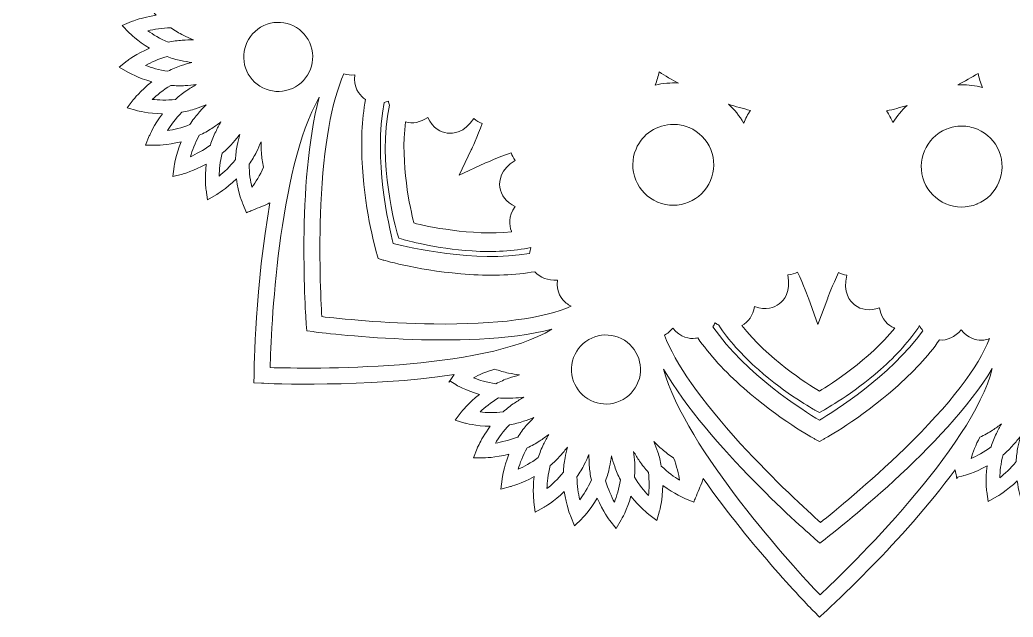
# Model space of a CAD drawing. Header units: millimetres. Extents: x 107 to 801, y -102 to 972.
# Drawn here: x 107.4 to 294.3, y 270.6 to 383 of the extents above; entities that cross this region are included whole.
import ezdxf

# ---------------------------------------------------------------- set-up
doc = ezdxf.new("R2010")
doc.units = ezdxf.units.MM
doc.header["$MEASUREMENT"] = 0
doc.layers.add('Layer 11', color=7, linetype='Continuous')

msp = doc.modelspace()

# ---------------------------------------------------------------- linework, layer by layer
at = {"layer": 'Layer 11', "lineweight": 0}
for points, knots in [([(408.31, 421.02), (408.31, 421.02), (407.34, 422.09), (407.34, 422.09), (406.53, 422.98), (394.07, 436.6), (380.59, 446.56), (381.15, 446.68), (381.72, 446.79), (382.29, 446.89), (382.29, 446.89), (381.98, 447.03), (381.98, 447.03), (381.98, 447.03), (381.71, 448.1), (381.71, 448.1), (381.71, 448.1), (381.71, 448.1), (381.71, 448.1), (381.69, 448.19), (381.16, 450.17), (379.83, 452.56), (382.54, 452.23), (384.58, 452.5), (384.67, 452.51), (384.67, 452.51), (386.55, 452.77), (386.55, 452.77), (386.55, 452.77), (385.61, 454.41), (385.61, 454.41), (385.57, 454.49), (384.56, 456.28), (382.64, 458.24), (384.42, 458.49), (385.83, 458.91), (386.55, 459.15), (387.05, 459.32), (387.33, 459.44), (387.34, 459.44), (387.34, 459.44), (389.08, 460.18), (389.08, 460.18), (389.08, 460.18), (387.76, 461.53), (387.76, 461.53), (387.69, 461.59), (386.24, 463.06), (383.9, 464.45), (386.42, 465.52), (388.05, 466.77), (388.12, 466.83), (388.12, 466.83), (389.61, 467.99), (389.61, 467.99), (389.61, 467.99), (387.98, 468.95), (387.98, 468.95), (387.9, 469), (386.13, 470.03), (383.5, 470.77), (385.65, 472.45), (386.91, 474.09), (386.96, 474.16), (386.96, 474.16), (388.11, 475.67), (388.11, 475.67), (388.11, 475.67), (386.29, 476.18), (386.29, 476.18), (386.2, 476.2), (384.22, 476.74), (381.48, 476.78), (383.09, 478.91), (383.86, 480.73), (383.95, 480.95), (383.95, 480.95), (384.67, 482.7), (384.67, 482.7), (384.67, 482.7), (382.78, 482.72), (382.78, 482.72), (382.68, 482.72), (380.63, 482.73), (377.98, 482.05), (379.01, 484.59), (379.28, 486.63), (379.29, 486.72), (379.29, 486.72), (379.53, 488.6), (379.53, 488.6), (379.53, 488.6), (377.69, 488.12), (377.69, 488.12), (377.6, 488.1), (375.62, 487.58), (373.23, 486.24), (373.57, 488.95), (373.3, 490.99), (373.29, 491.08), (373.29, 491.08), (373.04, 492.96), (373.04, 492.96), (373.04, 492.96), (371.39, 492.03), (371.39, 492.03), (371.31, 491.98), (369.52, 490.96), (367.56, 489.05), (367.19, 491.77), (366.4, 493.66), (366.37, 493.74), (366.37, 493.74), (365.67, 495.41), (365.67, 495.41), (365.4, 495.3), (365.14, 495.18), (364.88, 495.07), (364.34, 494.85), (363.8, 494.63), (363.26, 494.4), (362.72, 494.19), (362.18, 493.99), (361.66, 493.73), (361.52, 493.67), (361.39, 493.59), (361.25, 493.52), (364.03, 508.92), (364.24, 524.87), (364.25, 525.98), (364.25, 525.98), (364.27, 527.43), (364.27, 527.43), (364.27, 527.43), (362.83, 527.5), (362.83, 527.5), (361.62, 527.55), (343.19, 528.37), (326.6, 525.88), (326.93, 526.37), (327.25, 526.84), (327.58, 527.32), (327.58, 527.32), (327.26, 527.2), (327.26, 527.2), (327.26, 527.2), (326.31, 527.76), (326.31, 527.76), (326.31, 527.76), (326.31, 527.76), (326.31, 527.76), (326.23, 527.81), (324.46, 528.85), (321.83, 529.59), (323.98, 531.27), (325.23, 532.9), (325.29, 532.97), (325.29, 532.97), (326.43, 534.48), (326.43, 534.48), (326.43, 534.48), (324.61, 534.99), (324.61, 534.99), (324.52, 535.01), (322.54, 535.56), (319.8, 535.59), (320.88, 537.02), (321.58, 538.32), (321.92, 539), (322.16, 539.48), (322.27, 539.76), (322.27, 539.76), (322.27, 539.76), (322.99, 541.51), (322.99, 541.51), (322.99, 541.51), (321.09, 541.53), (321.09, 541.53), (321, 541.53), (318.94, 541.54), (316.3, 540.87), (317.32, 543.41), (317.59, 545.45), (317.6, 545.54), (317.6, 545.54), (317.84, 547.42), (317.84, 547.42), (317.84, 547.42), (316, 546.94), (316, 546.94), (315.92, 546.92), (313.92, 546.4), (311.55, 545.06), (311.88, 547.77), (311.61, 549.82), (311.6, 549.91), (311.6, 549.91), (311.34, 551.79), (311.34, 551.79), (311.34, 551.79), (309.69, 550.85), (309.69, 550.85), (309.61, 550.81), (307.83, 549.79), (305.87, 547.88), (305.51, 550.52), (304.76, 552.36), (304.67, 552.58), (304.67, 552.58), (303.94, 554.32), (303.94, 554.32), (303.94, 554.32), (302.59, 553), (302.59, 553), (302.52, 552.93), (301.06, 551.49), (299.67, 549.14), (298.6, 551.66), (297.35, 553.29), (297.29, 553.36), (297.29, 553.36), (296.13, 554.86), (296.13, 554.86), (296.13, 554.86), (295.17, 553.23), (295.17, 553.23), (295.12, 553.15), (294.09, 551.37), (293.35, 548.74), (291.67, 550.9), (290.04, 552.15), (289.97, 552.2), (289.97, 552.2), (288.46, 553.35), (288.46, 553.35), (288.46, 553.35), (287.95, 551.52), (287.95, 551.52), (287.93, 551.44), (287.39, 549.45), (287.35, 546.72), (285.16, 548.37), (283.27, 549.15), (283.19, 549.19), (283.19, 549.19), (281.51, 549.87), (281.51, 549.87), (281.41, 549.61), (281.3, 549.34), (281.19, 549.08), (280.97, 548.53), (280.75, 548), (280.52, 547.46), (280.3, 546.93), (280.05, 546.4), (279.87, 545.85), (279.82, 545.71), (279.77, 545.56), (279.73, 545.42), (270.8, 558.27), (259.68, 569.7), (258.9, 570.49), (258.9, 570.49), (257.89, 571.53), (257.89, 571.53), (257.89, 571.53), (256.82, 570.55), (256.82, 570.55), (255.93, 569.74), (242.32, 557.29), (232.35, 543.8), (232.24, 544.37), (232.12, 544.94), (232.02, 545.5), (232.02, 545.5), (231.88, 545.19), (231.88, 545.19), (231.88, 545.19), (230.81, 544.92), (230.81, 544.92), (230.81, 544.92), (230.81, 544.92), (230.81, 544.92), (230.72, 544.9), (228.73, 544.38), (226.35, 543.04), (226.68, 545.75), (226.41, 547.79), (226.4, 547.88), (226.4, 547.88), (226.14, 549.76), (226.14, 549.76), (226.14, 549.76), (224.49, 548.83), (224.49, 548.83), (224.41, 548.78), (222.63, 547.77), (220.67, 545.86), (220.42, 547.63), (220, 549.04), (219.76, 549.76), (219.59, 550.27), (219.47, 550.55), (219.47, 550.55), (219.47, 550.55), (218.73, 552.29), (218.73, 552.29), (218.73, 552.29), (217.38, 550.97), (217.38, 550.97), (217.31, 550.9), (215.85, 549.46), (214.46, 547.11), (213.39, 549.63), (212.14, 551.26), (212.08, 551.33), (212.08, 551.33), (210.92, 552.83), (210.92, 552.83), (210.92, 552.83), (209.96, 551.2), (209.96, 551.2), (209.91, 551.12), (208.87, 549.34), (208.14, 546.71), (206.45, 548.87), (204.82, 550.12), (204.75, 550.18), (204.75, 550.18), (203.24, 551.32), (203.24, 551.32), (203.24, 551.32), (202.73, 549.5), (202.73, 549.5), (202.71, 549.41), (202.16, 547.43), (202.13, 544.7), (200, 546.3), (198.18, 547.08), (197.96, 547.17), (197.96, 547.17), (196.21, 547.88), (196.21, 547.88), (196.21, 547.88), (196.19, 545.99), (196.19, 545.99), (196.19, 545.9), (196.18, 543.85), (196.86, 541.19), (194.32, 542.22), (192.28, 542.49), (192.19, 542.5), (192.19, 542.5), (190.31, 542.74), (190.31, 542.74), (190.31, 542.74), (190.79, 540.91), (190.79, 540.91), (190.81, 540.82), (191.33, 538.83), (192.67, 536.45), (189.95, 536.78), (187.92, 536.52), (187.83, 536.5), (187.83, 536.5), (185.95, 536.25), (185.95, 536.25), (185.95, 536.25), (186.88, 534.6), (186.88, 534.6), (186.93, 534.52), (187.95, 532.73), (189.86, 530.78), (187.14, 530.4), (185.25, 529.61), (185.17, 529.58), (185.17, 529.58), (183.5, 528.88), (183.5, 528.88), (183.61, 528.62), (183.73, 528.35), (183.84, 528.09), (184.06, 527.55), (184.28, 527.01), (184.5, 526.47), (184.72, 525.94), (184.92, 525.39), (185.18, 524.87), (185.24, 524.73), (185.31, 524.6), (185.39, 524.47), (169.99, 527.24), (154.04, 527.46), (152.93, 527.47), (152.93, 527.47), (151.48, 527.48), (151.48, 527.48), (151.48, 527.48), (151.41, 526.04), (151.41, 526.04), (151.35, 524.83), (150.54, 506.4), (153.02, 489.82), (152.54, 490.14), (152.06, 490.46), (151.59, 490.79), (151.59, 490.79), (151.71, 490.47), (151.71, 490.47), (151.71, 490.47), (151.15, 489.53), (151.15, 489.53), (151.15, 489.53), (151.15, 489.53), (151.15, 489.53), (151.1, 489.45), (150.06, 487.67), (149.32, 485.04), (147.64, 487.19), (146.01, 488.44), (145.94, 488.5), (145.94, 488.5), (144.43, 489.64), (144.43, 489.64), (144.43, 489.64), (143.92, 487.82), (143.92, 487.82), (143.89, 487.73), (143.35, 485.76), (143.32, 483.02), (141.89, 484.09), (140.59, 484.79), (139.91, 485.13), (139.43, 485.37), (139.15, 485.48), (139.15, 485.48), (139.15, 485.48), (137.39, 486.2), (137.39, 486.2), (137.39, 486.2), (137.38, 484.3), (137.38, 484.3), (137.37, 484.21), (137.36, 482.15), (138.04, 479.51), (135.5, 480.54), (133.46, 480.8), (133.37, 480.81), (133.37, 480.81), (131.49, 481.05), (131.49, 481.05), (131.49, 481.05), (131.96, 479.22), (131.96, 479.22), (131.99, 479.13), (132.51, 477.14), (133.85, 474.76), (131.13, 475.09), (129.09, 474.82), (129, 474.81), (129, 474.81), (127.12, 474.55), (127.12, 474.55), (127.12, 474.55), (128.05, 472.91), (128.05, 472.91), (128.1, 472.83), (129.12, 471.04), (131.03, 469.09), (128.38, 468.72), (126.55, 467.97), (126.33, 467.88), (126.33, 467.88), (124.59, 467.15), (124.59, 467.15), (124.59, 467.15), (125.91, 465.8), (125.91, 465.8), (125.98, 465.73), (127.42, 464.28), (129.77, 462.88), (127.25, 461.81), (125.62, 460.56), (125.55, 460.51), (125.55, 460.51), (124.05, 459.35), (124.05, 459.35), (124.05, 459.35), (125.68, 458.38), (125.68, 458.38), (125.76, 458.34), (127.53, 457.3), (130.17, 456.56), (128.01, 454.88), (126.76, 453.25), (126.71, 453.18), (126.71, 453.18), (125.56, 451.67), (125.56, 451.67), (125.56, 451.67), (127.38, 451.16), (127.38, 451.16), (127.47, 451.14), (129.46, 450.6), (132.19, 450.57), (130.53, 448.38), (129.75, 446.49), (129.72, 446.4), (129.72, 446.4), (129.03, 444.73), (129.03, 444.73), (129.3, 444.62), (129.57, 444.52), (129.83, 444.41), (130.37, 444.19), (130.91, 443.96), (131.45, 443.73), (131.98, 443.51), (132.51, 443.26), (133.06, 443.08), (133.2, 443.03), (133.34, 442.99), (133.49, 442.94), (120.64, 434.01), (109.21, 422.89), (108.42, 422.11), (108.42, 422.11), (107.38, 421.1), (107.38, 421.1), (107.38, 421.1), (108.36, 420.03), (108.36, 420.03), (109.17, 419.14), (121.62, 405.53), (135.11, 395.56), (134.54, 395.45), (133.97, 395.33), (133.4, 395.23), (133.4, 395.23), (133.71, 395.09), (133.71, 395.09), (133.71, 395.09), (133.99, 394.02), (133.99, 394.02), (133.99, 394.02), (133.99, 394.02), (133.99, 394.02), (134.01, 393.93), (134.53, 391.95), (135.87, 389.56), (133.16, 389.9), (131.12, 389.63), (131.03, 389.61), (131.03, 389.61), (129.15, 389.36), (129.15, 389.36), (129.15, 389.36), (130.08, 387.71), (130.08, 387.71), (130.13, 387.63), (131.14, 385.84), (133.05, 383.88), (131.28, 383.63), (129.87, 383.21), (129.15, 382.97), (128.64, 382.8), (128.36, 382.68), (128.36, 382.68), (128.36, 382.68), (126.62, 381.95), (126.62, 381.95), (126.62, 381.95), (127.94, 380.59), (127.94, 380.59), (128.01, 380.53), (129.45, 379.07), (131.8, 377.67), (129.28, 376.6), (127.65, 375.35), (127.58, 375.29), (127.58, 375.29), (126.08, 374.13), (126.08, 374.13), (126.08, 374.13), (127.71, 373.17), (127.71, 373.17), (127.79, 373.12), (129.57, 372.09), (132.19, 371.35), (130.04, 369.67), (128.79, 368.03), (128.73, 367.96), (128.73, 367.96), (127.59, 366.45), (127.59, 366.45), (127.59, 366.45), (129.41, 365.94), (129.41, 365.94), (129.5, 365.92), (131.48, 365.38), (134.21, 365.34), (132.6, 363.21), (131.83, 361.39), (131.74, 361.17), (131.74, 361.17), (131.03, 359.42), (131.03, 359.42), (131.03, 359.42), (132.92, 359.4), (132.92, 359.4), (133.01, 359.4), (135.06, 359.39), (137.71, 360.07), (136.69, 357.53), (136.42, 355.49), (136.41, 355.4), (136.41, 355.4), (136.17, 353.52), (136.17, 353.52), (136.17, 353.52), (138, 354), (138, 354), (138.09, 354.02), (140.08, 354.54), (142.46, 355.88), (142.12, 353.17), (142.39, 351.13), (142.41, 351.04), (142.41, 351.04), (142.66, 349.16), (142.66, 349.16), (142.66, 349.16), (144.31, 350.09), (144.31, 350.09), (144.39, 350.14), (146.18, 351.16), (148.13, 353.07), (148.51, 350.35), (149.29, 348.46), (149.33, 348.38), (149.33, 348.38), (150.03, 346.71), (150.03, 346.71), (150.29, 346.82), (150.56, 346.94), (150.82, 347.05), (151.36, 347.27), (151.9, 347.49), (152.44, 347.72), (152.97, 347.93), (153.52, 348.13), (154.04, 348.39), (154.17, 348.45), (154.31, 348.53), (154.44, 348.6), (151.67, 333.2), (151.45, 317.25), (151.44, 316.14), (151.44, 316.14), (151.43, 314.69), (151.43, 314.69), (151.43, 314.69), (152.87, 314.62), (152.87, 314.62), (154.07, 314.57), (172.5, 313.75), (189.09, 316.24), (188.77, 315.76), (188.45, 315.28), (188.12, 314.8), (188.12, 314.8), (188.44, 314.92), (188.44, 314.92), (188.44, 314.92), (189.38, 314.36), (189.38, 314.36), (189.38, 314.36), (189.38, 314.36), (189.38, 314.36), (189.46, 314.31), (191.24, 313.28), (193.87, 312.53), (191.72, 310.85), (190.47, 309.22), (190.41, 309.15), (190.41, 309.15), (189.26, 307.64), (189.26, 307.64), (189.26, 307.64), (191.09, 307.13), (191.09, 307.13), (191.18, 307.11), (193.15, 306.56), (195.89, 306.53), (194.82, 305.1), (194.12, 303.81), (193.78, 303.12), (193.54, 302.64), (193.43, 302.36), (193.43, 302.36), (193.43, 302.36), (192.71, 300.61), (192.71, 300.61), (192.71, 300.61), (194.6, 300.59), (194.6, 300.59), (194.7, 300.59), (196.75, 300.58), (199.4, 301.25), (198.37, 298.71), (198.11, 296.68), (198.1, 296.58), (198.1, 296.58), (197.86, 294.7), (197.86, 294.7), (197.86, 294.7), (199.69, 295.18), (199.69, 295.18), (199.78, 295.2), (201.77, 295.72), (204.15, 297.06), (203.82, 294.35), (204.09, 292.3), (204.1, 292.21), (204.1, 292.21), (204.36, 290.34), (204.36, 290.34), (204.36, 290.34), (206, 291.27), (206, 291.27), (206.08, 291.31), (207.87, 292.33), (209.82, 294.24), (210.19, 291.6), (210.93, 289.76), (211.02, 289.55), (211.02, 289.55), (211.76, 287.8), (211.76, 287.8), (211.76, 287.8), (213.11, 289.12), (213.11, 289.12), (213.17, 289.19), (214.63, 290.63), (216.03, 292.99), (217.1, 290.46), (218.35, 288.83), (218.4, 288.76), (218.4, 288.76), (219.56, 287.26), (219.56, 287.26), (219.56, 287.26), (220.53, 288.9), (220.53, 288.9), (220.57, 288.98), (221.61, 290.75), (222.35, 293.38), (224.03, 291.22), (225.66, 289.97), (225.73, 289.92), (225.73, 289.92), (227.24, 288.77), (227.24, 288.77), (227.24, 288.77), (227.75, 290.6), (227.75, 290.6), (227.77, 290.69), (228.31, 292.67), (228.34, 295.4), (230.53, 293.75), (232.42, 292.97), (232.51, 292.93), (232.51, 292.93), (234.18, 292.25), (234.18, 292.25), (234.29, 292.51), (234.39, 292.78), (234.5, 293.05), (234.72, 293.59), (234.95, 294.12), (235.18, 294.66), (235.4, 295.19), (235.65, 295.72), (235.83, 296.27), (235.88, 296.41), (235.92, 296.56), (235.97, 296.7), (244.89, 283.85), (256.02, 272.43), (256.8, 271.63), (256.8, 271.63), (257.81, 270.6), (257.81, 270.6), (257.81, 270.6), (258.88, 271.57), (258.88, 271.57), (259.77, 272.38), (273.38, 284.83), (283.35, 298.32), (283.46, 297.75), (283.58, 297.19), (283.68, 296.62), (283.68, 296.62), (283.82, 296.93), (283.82, 296.93), (283.82, 296.93), (284.88, 297.2), (284.88, 297.2), (284.88, 297.2), (284.88, 297.2), (284.88, 297.2), (284.97, 297.22), (286.96, 297.74), (289.35, 299.08), (289.01, 296.37), (289.28, 294.33), (289.3, 294.24), (289.3, 294.24), (289.55, 292.36), (289.55, 292.36), (289.55, 292.36), (291.2, 293.29), (291.2, 293.29), (291.28, 293.34), (293.06, 294.35), (295.03, 296.26), (295.27, 294.49), (295.69, 293.08), (295.94, 292.36), (296.11, 291.86), (296.23, 291.57), (296.23, 291.57), (296.23, 291.57), (296.96, 289.83), (296.96, 289.83), (296.96, 289.83), (298.32, 291.15), (298.32, 291.15), (298.38, 291.22), (299.84, 292.67), (301.24, 295.01), (302.31, 292.49), (303.56, 290.86), (303.62, 290.79), (303.62, 290.79), (304.78, 289.29), (304.78, 289.29), (304.78, 289.29), (305.74, 290.92), (305.74, 290.92), (305.79, 291), (306.82, 292.78), (307.56, 295.41), (309.24, 293.25), (310.88, 292), (310.95, 291.94), (310.95, 291.94), (312.46, 290.8), (312.46, 290.8), (312.46, 290.8), (312.97, 292.62), (312.97, 292.62), (312.99, 292.71), (313.53, 294.69), (313.56, 297.42), (315.69, 295.82), (317.52, 295.04), (317.73, 294.96), (317.73, 294.96), (319.49, 294.24), (319.49, 294.24), (319.49, 294.24), (319.51, 296.13), (319.51, 296.13), (319.51, 296.22), (319.52, 298.28), (318.84, 300.93), (321.38, 299.9), (323.41, 299.63), (323.51, 299.62), (323.51, 299.62), (325.39, 299.38), (325.39, 299.38), (325.39, 299.38), (324.91, 301.21), (324.91, 301.21), (324.89, 301.3), (324.37, 303.29), (323.03, 305.67), (325.74, 305.34), (327.78, 305.61), (327.87, 305.62), (327.87, 305.62), (329.75, 305.87), (329.75, 305.87), (329.75, 305.87), (328.81, 307.52), (328.81, 307.52), (328.77, 307.6), (327.75, 309.39), (325.84, 311.34), (328.56, 311.72), (330.45, 312.51), (330.53, 312.54), (330.53, 312.54), (332.2, 313.24), (332.2, 313.24), (332.08, 313.5), (331.97, 313.77), (331.86, 314.03), (331.63, 314.57), (331.41, 315.11), (331.19, 315.65), (330.97, 316.19), (330.77, 316.73), (330.52, 317.25), (330.45, 317.39), (330.38, 317.52), (330.31, 317.65), (345.71, 314.88), (361.65, 314.67), (362.77, 314.65), (362.77, 314.65), (364.22, 314.64), (364.22, 314.64), (364.22, 314.64), (364.29, 316.08), (364.29, 316.08), (364.34, 317.29), (365.16, 335.72), (362.67, 352.3), (363.15, 351.98), (363.63, 351.66), (364.11, 351.33), (364.11, 351.33), (363.99, 351.65), (363.99, 351.65), (363.99, 351.65), (364.55, 352.6), (364.55, 352.6), (364.55, 352.6), (364.55, 352.6), (364.55, 352.6), (364.6, 352.68), (365.63, 354.45), (366.37, 357.08), (368.06, 354.93), (369.69, 353.68), (369.76, 353.62), (369.76, 353.62), (371.27, 352.48), (371.27, 352.48), (371.27, 352.48), (371.78, 354.3), (371.78, 354.3), (371.8, 354.39), (372.35, 356.37), (372.38, 359.11), (373.81, 358.03), (375.1, 357.33), (375.79, 356.99), (376.26, 356.75), (376.55, 356.64), (376.55, 356.64), (376.55, 356.64), (378.3, 355.92), (378.3, 355.92), (378.3, 355.92), (378.32, 357.82), (378.32, 357.82), (378.32, 357.91), (378.33, 359.97), (377.66, 362.61), (380.2, 361.59), (382.23, 361.32), (382.33, 361.31), (382.33, 361.31), (384.2, 361.07), (384.2, 361.07), (384.2, 361.07), (383.73, 362.9), (383.73, 362.9), (383.71, 362.99), (383.19, 364.98), (381.85, 367.36), (384.56, 367.03), (386.6, 367.3), (386.7, 367.31), (386.7, 367.31), (388.57, 367.57), (388.57, 367.57), (388.57, 367.57), (387.64, 369.22), (387.64, 369.22), (387.6, 369.3), (386.58, 371.08), (384.67, 373.03), (387.31, 373.4), (389.15, 374.15), (389.36, 374.24), (389.36, 374.24), (391.11, 374.97), (391.11, 374.97), (391.11, 374.97), (389.78, 376.32), (389.78, 376.32), (389.72, 376.39), (388.28, 377.84), (385.92, 379.24), (388.45, 380.31), (390.07, 381.56), (390.15, 381.62), (390.15, 381.62), (391.65, 382.78), (391.65, 382.78), (391.65, 382.78), (390.01, 383.74), (390.01, 383.74), (389.93, 383.78), (388.16, 384.82), (385.53, 385.56), (387.69, 387.24), (388.94, 388.87), (388.99, 388.94), (388.99, 388.94), (390.14, 390.45), (390.14, 390.45), (390.14, 390.45), (388.31, 390.96), (388.31, 390.96), (388.22, 390.98), (386.24, 391.52), (383.51, 391.56), (385.16, 393.75), (385.94, 395.64), (385.98, 395.72), (385.98, 395.72), (386.66, 397.39), (386.66, 397.39), (386.4, 397.5), (386.13, 397.61), (385.86, 397.71), (385.32, 397.94), (384.78, 398.16), (384.24, 398.39), (383.71, 398.61), (383.19, 398.86), (382.64, 399.04), (382.5, 399.09), (382.35, 399.14), (382.21, 399.18), (395.06, 408.11), (406.48, 419.23), (407.28, 420.01), (407.28, 420.01), (408.31, 421.02), (408.31, 421.02)], [0, 0, 0, 0, 1, 1, 1, 2, 2, 2, 3, 3, 3, 4, 4, 4, 5, 5, 5, 6, 6, 6, 7, 7, 7, 8, 8, 8, 9, 9, 9, 10, 10, 10, 11, 11, 11, 12, 12, 12, 13, 13, 13, 14, 14, 14, 15, 15, 15, 16, 16, 16, 17, 17, 17, 18, 18, 18, 19, 19, 19, 20, 20, 20, 21, 21, 21, 22, 22, 22, 23, 23, 23, 24, 24, 24, 25, 25, 25, 26, 26, 26, 27, 27, 27, 28, 28, 28, 29, 29, 29, 30, 30, 30, 31, 31, 31, 32, 32, 32, 33, 33, 33, 34, 34, 34, 35, 35, 35, 36, 36, 36, 37, 37, 37, 38, 38, 38, 39, 39, 39, 40, 40, 40, 41, 41, 41, 42, 42, 42, 43, 43, 43, 44, 44, 44, 45, 45, 45, 46, 46, 46, 47, 47, 47, 48, 48, 48, 49, 49, 49, 50, 50, 50, 51, 51, 51, 52, 52, 52, 53, 53, 53, 54, 54, 54, 55, 55, 55, 56, 56, 56, 57, 57, 57, 58, 58, 58, 59, 59, 59, 60, 60, 60, 61, 61, 61, 62, 62, 62, 63, 63, 63, 64, 64, 64, 65, 65, 65, 66, 66, 66, 67, 67, 67, 68, 68, 68, 69, 69, 69, 70, 70, 70, 71, 71, 71, 72, 72, 72, 73, 73, 73, 74, 74, 74, 75, 75, 75, 76, 76, 76, 77, 77, 77, 78, 78, 78, 79, 79, 79, 80, 80, 80, 81, 81, 81, 82, 82, 82, 83, 83, 83, 84, 84, 84, 85, 85, 85, 86, 86, 86, 87, 87, 87, 88, 88, 88, 89, 89, 89, 90, 90, 90, 91, 91, 91, 92, 92, 92, 93, 93, 93, 94, 94, 94, 95, 95, 95, 96, 96, 96, 97, 97, 97, 98, 98, 98, 99, 99, 99, 100, 100, 100, 101, 101, 101, 102, 102, 102, 103, 103, 103, 104, 104, 104, 105, 105, 105, 106, 106, 106, 107, 107, 107, 108, 108, 108, 109, 109, 109, 110, 110, 110, 111, 111, 111, 112, 112, 112, 113, 113, 113, 114, 114, 114, 115, 115, 115, 116, 116, 116, 117, 117, 117, 118, 118, 118, 119, 119, 119, 120, 120, 120, 121, 121, 121, 122, 122, 122, 123, 123, 123, 124, 124, 124, 125, 125, 125, 126, 126, 126, 127, 127, 127, 128, 128, 128, 129, 129, 129, 130, 130, 130, 131, 131, 131, 132, 132, 132, 133, 133, 133, 134, 134, 134, 135, 135, 135, 136, 136, 136, 137, 137, 137, 138, 138, 138, 139, 139, 139, 140, 140, 140, 141, 141, 141, 142, 142, 142, 143, 143, 143, 144, 144, 144, 145, 145, 145, 146, 146, 146, 147, 147, 147, 148, 148, 148, 149, 149, 149, 150, 150, 150, 151, 151, 151, 152, 152, 152, 153, 153, 153, 154, 154, 154, 155, 155, 155, 156, 156, 156, 157, 157, 157, 158, 158, 158, 159, 159, 159, 160, 160, 160, 161, 161, 161, 162, 162, 162, 163, 163, 163, 164, 164, 164, 165, 165, 165, 166, 166, 166, 167, 167, 167, 168, 168, 168, 169, 169, 169, 170, 170, 170, 171, 171, 171, 172, 172, 172, 173, 173, 173, 174, 174, 174, 175, 175, 175, 176, 176, 176, 177, 177, 177, 178, 178, 178, 179, 179, 179, 180, 180, 180, 181, 181, 181, 182, 182, 182, 183, 183, 183, 184, 184, 184, 185, 185, 185, 186, 186, 186, 187, 187, 187, 188, 188, 188, 189, 189, 189, 190, 190, 190, 191, 191, 191, 192, 192, 192, 193, 193, 193, 194, 194, 194, 195, 195, 195, 196, 196, 196, 197, 197, 197, 198, 198, 198, 199, 199, 199, 200, 200, 200, 201, 201, 201, 202, 202, 202, 203, 203, 203, 204, 204, 204, 205, 205, 205, 206, 206, 206, 207, 207, 207, 208, 208, 208, 209, 209, 209, 210, 210, 210, 211, 211, 211, 212, 212, 212, 213, 213, 213, 214, 214, 214, 215, 215, 215, 216, 216, 216, 217, 217, 217, 218, 218, 218, 219, 219, 219, 220, 220, 220, 221, 221, 221, 222, 222, 222, 223, 223, 223, 224, 224, 224, 225, 225, 225, 226, 226, 226, 227, 227, 227, 228, 228, 228, 229, 229, 229, 230, 230, 230, 231, 231, 231, 232, 232, 232, 233, 233, 233, 234, 234, 234, 235, 235, 235, 236, 236, 236, 237, 237, 237, 238, 238, 238, 239, 239, 239, 240, 240, 240, 241, 241, 241, 242, 242, 242, 243, 243, 243, 244, 244, 244, 245, 245, 245, 246, 246, 246, 247, 247, 247, 248, 248, 248, 249, 249, 249, 250, 250, 250, 251, 251, 251, 252, 252, 252, 253, 253, 253, 254, 254, 254, 255, 255, 255, 256, 256, 256, 257, 257, 257, 258, 258, 258, 259, 259, 259, 260, 260, 260, 261, 261, 261, 262, 262, 262, 263, 263, 263, 264, 264, 264, 265, 265, 265, 266, 266, 266, 267, 267, 267, 268, 268, 268, 269, 269, 269, 270, 270, 270, 271, 271, 271, 272, 272, 272, 273, 273, 273, 274, 274, 274, 275, 275, 275, 276, 276, 276, 277, 277, 277, 278, 278, 278, 279, 279, 279, 280, 280, 280, 281, 281, 281, 282, 282, 282, 283, 283, 283, 284, 284, 284, 285, 285, 285, 286, 286, 286, 287, 287, 287, 288, 288, 288, 289, 289, 289, 290, 290, 290, 291, 291, 291, 292, 292, 292, 293, 293, 293, 294, 294, 294, 295, 295, 295, 296, 296, 296, 297, 297, 297, 298, 298, 298, 299, 299, 299, 300, 300, 300, 301, 301, 301, 302, 302, 302, 303, 303, 303, 304, 304, 304, 305, 305, 305, 306, 306, 306, 307, 307, 307, 308, 308, 308, 309, 309, 309, 310, 310, 310, 311, 311, 311, 312, 312, 312, 313, 313, 313, 314, 314, 314, 315, 315, 315, 316, 316, 316, 317, 317, 317, 318, 318, 318, 319, 319, 319, 320, 320, 320, 321, 321, 321, 322, 322, 322, 323, 323, 323, 324, 324, 324, 325, 325, 325, 326, 326, 326, 327, 327, 327, 328, 328, 328, 329, 329, 329, 330, 330, 330, 331, 331, 331, 332, 332, 332, 333, 333, 333, 334, 334, 334, 335, 335, 335, 336, 336, 336, 337, 337, 337, 338, 338, 338, 339, 339, 339, 340, 340, 340, 341, 341, 341, 342, 342, 342, 343, 343, 343, 344, 344, 344, 345, 345, 345, 346, 346, 346, 347, 347, 347, 348, 348, 348, 349, 349, 349, 350, 350, 350, 351, 351, 351, 352, 352, 352, 352]), ([(131.49, 380.96), (132.61, 381.23), (134.13, 381.5), (135.81, 381.51), (136.57, 380.98), (137.34, 380.51), (138.13, 380.12), (138.76, 379.81), (139.4, 379.51), (140.03, 379.25), (139.34, 379.25), (138.64, 379.23), (137.94, 379.18), (137.07, 379.13), (136.17, 378.99), (135.26, 378.79), (133.71, 379.45), (132.41, 380.28), (131.49, 380.96)], [0, 0, 0, 0, 1, 1, 1, 2, 2, 2, 3, 3, 3, 4, 4, 4, 5, 5, 5, 6, 6, 6, 6]), ([(153.11, 370.22), (151.55, 370.99), (150.39, 372.32), (149.84, 373.96), (149.29, 375.6), (149.43, 377.31), (150.1, 378.77), (150.83, 380.33), (152.17, 381.61), (153.92, 382.2), (155.56, 382.75), (157.32, 382.63), (158.88, 381.86), (160.43, 381.09), (161.59, 379.76), (162.15, 378.12), (163.29, 374.72), (161.46, 371.03), (158.06, 369.88), (156.42, 369.33), (154.66, 369.45), (153.11, 370.22)], [0, 0, 0, 0, 1, 1, 1, 2, 2, 2, 3, 3, 3, 4, 4, 4, 5, 5, 5, 6, 6, 6, 7, 7, 7, 7]), ([(131.05, 374.45), (132.06, 375), (133.46, 375.65), (135.08, 376.09), (135.95, 375.77), (136.82, 375.52), (137.67, 375.35), (138.37, 375.21), (139.06, 375.1), (139.74, 375), (139.08, 374.83), (138.4, 374.62), (137.73, 374.4), (136.91, 374.12), (136.07, 373.76), (135.25, 373.33), (133.59, 373.57), (132.12, 374.03), (131.05, 374.45)], [0, 0, 0, 0, 1, 1, 1, 2, 2, 2, 3, 3, 3, 4, 4, 4, 5, 5, 5, 6, 6, 6, 6]), ([(185.26, 325.78), (175.92, 325.9), (167.29, 326.79), (164.18, 327.15), (164, 330.28), (163.6, 338.92), (164.03, 348.25), (164.54, 359.34), (166.01, 367.67), (168.35, 372.83), (168.96, 372.67), (169.64, 372.6), (170.38, 372.65), (170.17, 370.32), (171.14, 369), (172.06, 368.29), (172.18, 368.2), (172.3, 368.11), (172.42, 368.03), (171.73, 364.25), (171.53, 359.95), (171.83, 355.23), (172.38, 346.44), (174.45, 339.29), (174.54, 338.99), (174.54, 338.99), (174.81, 338.08), (174.81, 338.08), (174.81, 338.08), (175.72, 337.81), (175.72, 337.81), (176.02, 337.72), (183.15, 335.65), (191.96, 335.1), (196.46, 334.81), (200.6, 334.98), (204.28, 335.61), (205.24, 334.47), (206.71, 333.93), (208.51, 334.05), (208.31, 331.72), (209.28, 330.4), (210.19, 329.69), (210.46, 329.49), (210.77, 329.29), (211.13, 329.13), (205.95, 326.79), (197.16, 325.64), (185.26, 325.78)], [0, 0, 0, 0, 1, 1, 1, 2, 2, 2, 3, 3, 3, 4, 4, 4, 5, 5, 5, 6, 6, 6, 7, 7, 7, 8, 8, 8, 9, 9, 9, 10, 10, 10, 11, 11, 11, 12, 12, 12, 13, 13, 13, 14, 14, 14, 15, 15, 15, 16, 16, 16, 16]), ([(231.29, 371.11), (229.83, 371.2), (228.35, 371.08), (226.93, 370.75), (227.25, 371.55), (227.49, 372.37), (227.65, 373.22), (228.83, 372.47), (230.05, 371.77), (231.29, 371.11)], [0, 0, 0, 0, 1, 1, 1, 2, 2, 2, 3, 3, 3, 3]), ([(287.68, 372.94), (287.86, 372.03), (288.13, 371.14), (288.5, 370.28), (287.2, 370.62), (285.85, 370.79), (284.52, 370.79), (284.29, 370.79), (284.07, 370.79), (283.84, 370.78), (285.15, 371.45), (286.43, 372.17), (287.68, 372.94)], [0, 0, 0, 0, 1, 1, 1, 2, 2, 2, 3, 3, 3, 4, 4, 4, 4]), ([(132.3, 368.04), (133.14, 368.83), (134.32, 369.82), (135.77, 370.68), (136.69, 370.59), (137.6, 370.58), (138.47, 370.63), (139.18, 370.68), (139.88, 370.74), (140.57, 370.83), (139.96, 370.48), (139.36, 370.11), (138.78, 369.72), (138.05, 369.24), (137.34, 368.68), (136.66, 368.05), (134.98, 367.85), (133.44, 367.92), (132.3, 368.04)], [0, 0, 0, 0, 1, 1, 1, 2, 2, 2, 3, 3, 3, 4, 4, 4, 5, 5, 5, 6, 6, 6, 6]), ([(154.47, 317.57), (154.66, 324.56), (155.93, 354.78), (163.7, 368.44), (159.41, 352.33), (161.17, 327.07), (161.27, 325.71), (161.27, 325.71), (161.36, 324.49), (161.36, 324.49), (161.36, 324.49), (162.57, 324.33), (162.57, 324.33), (163.99, 324.14), (191.32, 320.64), (207.5, 324.78), (194.33, 316.83), (161.76, 317.35), (154.47, 317.57)], [0, 0, 0, 0, 1, 1, 1, 2, 2, 2, 3, 3, 3, 4, 4, 4, 5, 5, 5, 6, 6, 6, 6]), ([(135.17, 362.18), (135.77, 363.16), (136.66, 364.42), (137.84, 365.62), (138.76, 365.78), (139.64, 366), (140.46, 366.28), (141.13, 366.5), (141.79, 366.75), (142.43, 367.01), (141.94, 366.52), (141.46, 366.01), (140.99, 365.48), (140.41, 364.82), (139.87, 364.09), (139.37, 363.31), (137.81, 362.68), (136.3, 362.35), (135.17, 362.18)], [0, 0, 0, 0, 1, 1, 1, 2, 2, 2, 3, 3, 3, 4, 4, 4, 5, 5, 5, 6, 6, 6, 6]), ([(175.91, 367.49), (176.18, 367.55), (176.45, 367.63), (176.73, 367.72), (176.78, 367.45), (176.84, 367.19), (176.92, 366.93), (174.55, 356.18), (178.24, 343.4), (178.4, 342.86), (178.4, 342.86), (178.67, 341.94), (178.67, 341.94), (178.67, 341.94), (179.59, 341.67), (179.59, 341.67), (179.82, 341.6), (185.5, 339.95), (192.48, 339.52), (196.58, 339.26), (200.31, 339.47), (203.55, 340.17), (203.43, 339.78), (203.34, 339.39), (203.3, 339.02), (192.78, 337.35), (180.87, 340.09), (177.64, 340.91), (176.78, 344.27), (173.92, 356.76), (175.91, 367.49)], [0, 0, 0, 0, 1, 1, 1, 2, 2, 2, 3, 3, 3, 4, 4, 4, 5, 5, 5, 6, 6, 6, 7, 7, 7, 8, 8, 8, 9, 9, 9, 10, 10, 10, 10]), ([(244.83, 365.98), (244.33, 365.23), (243.91, 364.44), (243.56, 363.6), (242.78, 364.93), (241.81, 366.12), (240.69, 367.14), (242.06, 366.7), (243.44, 366.31), (244.83, 365.98)], [0, 0, 0, 0, 1, 1, 1, 2, 2, 2, 3, 3, 3, 3]), ([(274.35, 366.91), (273.31, 365.98), (272.39, 364.9), (271.63, 363.7), (271.3, 364.46), (270.91, 365.18), (270.46, 365.87), (271.76, 366.17), (273.06, 366.52), (274.35, 366.91)], [0, 0, 0, 0, 1, 1, 1, 2, 2, 2, 3, 3, 3, 3]), ([(194.87, 356.01), (194.99, 356.06), (197.41, 357.17), (199.81, 358.01), (199.97, 357.51), (200.23, 357.02), (200.59, 356.56), (197.76, 354.8), (197.53, 352.7), (197.67, 351.55), (197.87, 349.99), (198.89, 348.7), (200.58, 347.87), (199.25, 345.96), (199.43, 344.33), (199.87, 343.24), (199.88, 343.21), (199.9, 343.18), (199.91, 343.14), (192.25, 342.31), (183.98, 344.16), (181.51, 344.78), (180.87, 347.33), (178.93, 355.97), (179.94, 363.8), (181.27, 363.41), (182.72, 363.7), (184.13, 364.64), (185.12, 362.53), (186.62, 361.87), (187.78, 361.71), (188.91, 361.55), (190.98, 361.73), (192.78, 364.44), (193.27, 364.01), (193.79, 363.7), (194.35, 363.52), (193.52, 361.15), (192.38, 358.69), (192.32, 358.58), (192.32, 358.58), (190.06, 353.78), (190.06, 353.78), (190.06, 353.78), (194.87, 356.01), (194.87, 356.01)], [0, 0, 0, 0, 1, 1, 1, 2, 2, 2, 3, 3, 3, 4, 4, 4, 5, 5, 5, 6, 6, 6, 7, 7, 7, 8, 8, 8, 9, 9, 9, 10, 10, 10, 11, 11, 11, 12, 12, 12, 13, 13, 13, 14, 14, 14, 15, 15, 15, 15]), ([(144.23, 361.96), (143.84, 361.17), (143.5, 360.33), (143.23, 359.45), (141.88, 358.44), (140.51, 357.73), (139.46, 357.26), (139.79, 358.37), (140.32, 359.81), (141.15, 361.28), (141.99, 361.66), (142.79, 362.11), (143.51, 362.59), (144.1, 362.98), (144.67, 363.39), (145.22, 363.81), (144.88, 363.21), (144.55, 362.59), (144.23, 361.96)], [0, 0, 0, 0, 1, 1, 1, 2, 2, 2, 3, 3, 3, 4, 4, 4, 5, 5, 5, 6, 6, 6, 6]), ([(223.27, 352.87), (222.5, 354.76), (222.52, 356.83), (223.31, 358.7), (224.51, 361.52), (227.27, 363.34), (230.34, 363.34), (231.35, 363.34), (232.33, 363.14), (233.26, 362.75), (233.26, 362.75), (233.29, 362.74), (233.29, 362.74), (235.16, 361.95), (236.62, 360.47), (237.38, 358.59), (238.14, 356.7), (238.13, 354.63), (237.33, 352.76), (235.7, 348.92), (231.25, 347.1), (227.4, 348.7), (227.4, 348.7), (227.35, 348.72), (227.35, 348.72), (225.48, 349.52), (224.03, 350.99), (223.27, 352.87)], [0, 0, 0, 0, 1, 1, 1, 2, 2, 2, 3, 3, 3, 4, 4, 4, 5, 5, 5, 6, 6, 6, 7, 7, 7, 8, 8, 8, 9, 9, 9, 9]), ([(284.58, 363.02), (285.6, 363.02), (286.6, 362.81), (287.55, 362.41), (289.42, 361.62), (290.87, 360.14), (291.64, 358.26), (293.2, 354.39), (291.34, 349.95), (287.49, 348.37), (287.49, 348.37), (287.43, 348.35), (287.43, 348.35), (285.55, 347.58), (283.48, 347.6), (281.61, 348.39), (279.74, 349.19), (278.29, 350.66), (277.52, 352.55), (275.96, 356.42), (277.82, 360.86), (281.69, 362.44), (281.69, 362.44), (281.72, 362.46), (281.72, 362.46), (282.64, 362.83), (283.6, 363.02), (284.58, 363.02)], [0, 0, 0, 0, 1, 1, 1, 2, 2, 2, 3, 3, 3, 4, 4, 4, 5, 5, 5, 6, 6, 6, 7, 7, 7, 8, 8, 8, 9, 9, 9, 9]), ([(148.27, 359.39), (148.1, 358.54), (147.99, 357.63), (147.95, 356.71), (146.91, 355.38), (145.77, 354.34), (144.87, 353.62), (144.9, 354.77), (145.04, 356.31), (145.47, 357.94), (146.18, 358.53), (146.84, 359.16), (147.41, 359.82), (147.88, 360.35), (148.33, 360.89), (148.75, 361.44), (148.57, 360.77), (148.41, 360.09), (148.27, 359.39)], [0, 0, 0, 0, 1, 1, 1, 2, 2, 2, 3, 3, 3, 4, 4, 4, 5, 5, 5, 6, 6, 6, 6]), ([(151.05, 351.51), (150.78, 352.63), (150.52, 354.15), (150.51, 355.84), (151.04, 356.59), (151.51, 357.37), (151.9, 358.15), (152.21, 358.79), (152.5, 359.43), (152.77, 360.06), (152.77, 359.37), (152.79, 358.67), (152.84, 357.97), (152.89, 357.09), (153.02, 356.19), (153.22, 355.29), (152.56, 353.74), (151.73, 352.44), (151.05, 351.51)], [0, 0, 0, 0, 1, 1, 1, 2, 2, 2, 3, 3, 3, 4, 4, 4, 5, 5, 5, 6, 6, 6, 6]), ([(264.45, 329.36), (265.69, 328.39), (267.32, 328.21), (269.11, 328.81), (269.52, 326.52), (270.8, 325.49), (271.88, 325.04), (271.91, 325.02), (271.94, 325.01), (271.98, 325), (267.15, 318.99), (260, 314.45), (257.81, 313.14), (255.55, 314.5), (248.08, 319.24), (243.25, 325.49), (244.47, 326.15), (245.29, 327.38), (245.61, 329.04), (247.81, 328.24), (249.33, 328.84), (250.27, 329.55), (251.18, 330.23), (252.51, 331.83), (251.87, 335.01), (252.64, 335.06), (253.25, 335.26), (253.72, 335.52), (254.82, 333.22), (255.75, 330.67), (255.76, 330.64), (255.76, 330.64), (257.55, 325.65), (257.55, 325.65), (257.55, 325.65), (259.38, 330.63), (259.38, 330.63), (259.39, 330.65), (260.32, 333.16), (261.41, 335.44), (261.87, 335.19), (262.39, 335.03), (262.96, 334.96), (262.21, 331.72), (263.53, 330.07), (264.45, 329.36)], [0, 0, 0, 0, 1, 1, 1, 2, 2, 2, 3, 3, 3, 4, 4, 4, 5, 5, 5, 6, 6, 6, 7, 7, 7, 8, 8, 8, 9, 9, 9, 10, 10, 10, 11, 11, 11, 12, 12, 12, 13, 13, 13, 14, 14, 14, 15, 15, 15, 15]), ([(238.2, 325.98), (238.43, 325.83), (238.66, 325.68), (238.89, 325.56), (240.68, 322.77), (243.19, 319.95), (246.33, 317.18), (251.59, 312.54), (256.75, 309.7), (256.97, 309.58), (256.97, 309.58), (257.81, 309.13), (257.81, 309.13), (257.81, 309.13), (258.65, 309.58), (258.65, 309.58), (258.86, 309.7), (264.03, 312.54), (269.28, 317.18), (272.39, 319.92), (274.87, 322.7), (276.66, 325.46), (276.84, 325.1), (277.06, 324.77), (277.29, 324.48), (271.03, 315.86), (260.68, 309.37), (257.81, 307.68), (254.83, 309.44), (243.97, 316.25), (237.79, 325.25), (237.94, 325.47), (238.07, 325.72), (238.2, 325.98)], [0, 0, 0, 0, 1, 1, 1, 2, 2, 2, 3, 3, 3, 4, 4, 4, 5, 5, 5, 6, 6, 6, 7, 7, 7, 8, 8, 8, 9, 9, 9, 10, 10, 10, 11, 11, 11, 11]), ([(219.73, 311.05), (218.09, 310.49), (216.33, 310.61), (214.78, 311.38), (213.23, 312.15), (212.12, 313.46), (211.57, 314.97), (210.98, 316.58), (211.02, 318.43), (211.84, 320.09), (212.61, 321.65), (213.94, 322.81), (215.58, 323.36), (217.23, 323.91), (218.99, 323.8), (220.54, 323.02), (223.75, 321.43), (225.07, 317.52), (223.48, 314.31), (222.71, 312.76), (221.38, 311.6), (219.73, 311.05)], [0, 0, 0, 0, 1, 1, 1, 2, 2, 2, 3, 3, 3, 4, 4, 4, 5, 5, 5, 6, 6, 6, 7, 7, 7, 7]), ([(230.23, 324.98), (231.73, 323.18), (233.35, 322.94), (234.5, 323.08), (234.65, 323.1), (234.79, 323.13), (234.93, 323.16), (237.11, 320.01), (240.02, 316.82), (243.57, 313.68), (250.17, 307.86), (256.69, 304.27), (256.97, 304.12), (256.97, 304.12), (257.81, 303.66), (257.81, 303.66), (257.81, 303.66), (258.65, 304.12), (258.65, 304.12), (258.92, 304.27), (265.44, 307.86), (272.04, 313.68), (275.45, 316.69), (278.26, 319.74), (280.4, 322.76), (281.88, 322.64), (283.3, 323.3), (284.49, 324.65), (285.82, 323.08), (287.23, 322.72), (288.24, 322.72), (288.41, 322.72), (288.59, 322.73), (288.76, 322.75), (289.09, 322.79), (289.45, 322.88), (289.81, 323.02), (287.81, 317.71), (282.4, 310.67), (273.89, 302.36), (267.21, 295.83), (260.47, 290.37), (258.02, 288.43), (255.68, 290.51), (249.29, 296.34), (242.99, 303.24), (235.51, 311.44), (230.66, 318.37), (228.66, 323.67), (229.22, 323.98), (229.74, 324.42), (230.23, 324.98)], [0, 0, 0, 0, 1, 1, 1, 2, 2, 2, 3, 3, 3, 4, 4, 4, 5, 5, 5, 6, 6, 6, 7, 7, 7, 8, 8, 8, 9, 9, 9, 10, 10, 10, 11, 11, 11, 12, 12, 12, 13, 13, 13, 14, 14, 14, 15, 15, 15, 16, 16, 16, 17, 17, 17, 17]), ([(192.72, 315.64), (193.73, 316.19), (195.13, 316.83), (196.75, 317.28), (197.61, 316.96), (198.49, 316.71), (199.34, 316.53), (200.04, 316.39), (200.73, 316.28), (201.41, 316.18), (200.75, 316), (200.08, 315.8), (199.4, 315.58), (198.58, 315.3), (197.74, 314.94), (196.93, 314.51), (195.26, 314.75), (193.79, 315.22), (192.72, 315.64)], [0, 0, 0, 0, 1, 1, 1, 2, 2, 2, 3, 3, 3, 4, 4, 4, 5, 5, 5, 6, 6, 6, 6]), ([(257.93, 274.78), (253.12, 279.86), (232.65, 302.13), (228.49, 317.28), (236.84, 302.85), (255.94, 286.24), (256.98, 285.34), (256.98, 285.34), (257.91, 284.54), (257.91, 284.54), (257.91, 284.54), (258.88, 285.29), (258.88, 285.29), (260.01, 286.16), (281.81, 303.01), (290.33, 317.38), (286.63, 302.45), (263.24, 279.78), (257.93, 274.78)], [0, 0, 0, 0, 1, 1, 1, 2, 2, 2, 3, 3, 3, 4, 4, 4, 5, 5, 5, 6, 6, 6, 6]), ([(193.98, 309.22), (194.81, 310.02), (195.99, 311.01), (197.45, 311.86), (198.37, 311.77), (199.27, 311.76), (200.14, 311.81), (200.85, 311.85), (201.55, 311.92), (202.23, 312.01), (201.64, 311.66), (201.04, 311.29), (200.45, 310.9), (199.73, 310.42), (199.02, 309.86), (198.33, 309.23), (196.66, 309.03), (195.12, 309.1), (193.98, 309.22)], [0, 0, 0, 0, 1, 1, 1, 2, 2, 2, 3, 3, 3, 4, 4, 4, 5, 5, 5, 6, 6, 6, 6]), ([(196.85, 303.36), (197.45, 304.34), (198.34, 305.6), (199.52, 306.8), (200.43, 306.96), (201.31, 307.18), (202.14, 307.46), (202.81, 307.68), (203.47, 307.93), (204.11, 308.19), (203.62, 307.7), (203.14, 307.19), (202.67, 306.66), (202.1, 306), (201.55, 305.27), (201.06, 304.49), (199.49, 303.86), (197.99, 303.53), (196.85, 303.36)], [0, 0, 0, 0, 1, 1, 1, 2, 2, 2, 3, 3, 3, 4, 4, 4, 5, 5, 5, 6, 6, 6, 6]), ([(291.11, 305.15), (290.72, 304.36), (290.39, 303.52), (290.11, 302.64), (288.76, 301.63), (287.39, 300.92), (286.34, 300.46), (286.67, 301.56), (287.2, 303.01), (288.03, 304.47), (288.87, 304.86), (289.66, 305.3), (290.39, 305.78), (290.98, 306.17), (291.55, 306.58), (292.1, 306.99), (291.76, 306.4), (291.43, 305.78), (291.11, 305.15)], [0, 0, 0, 0, 1, 1, 1, 2, 2, 2, 3, 3, 3, 4, 4, 4, 5, 5, 5, 6, 6, 6, 6]), ([(205.91, 303.13), (205.52, 302.35), (205.19, 301.5), (204.91, 300.62), (203.57, 299.61), (202.2, 298.9), (201.15, 298.44), (201.47, 299.54), (202, 300.99), (202.83, 302.46), (203.67, 302.84), (204.47, 303.28), (205.19, 303.76), (205.78, 304.16), (206.35, 304.56), (206.9, 304.98), (206.56, 304.38), (206.23, 303.76), (205.91, 303.13)], [0, 0, 0, 0, 1, 1, 1, 2, 2, 2, 3, 3, 3, 4, 4, 4, 5, 5, 5, 6, 6, 6, 6]), ([(295.16, 302.58), (294.99, 301.73), (294.88, 300.83), (294.84, 299.9), (293.8, 298.57), (292.66, 297.53), (291.76, 296.82), (291.79, 297.97), (291.93, 299.5), (292.36, 301.13), (293.07, 301.72), (293.72, 302.35), (294.3, 303.01), (294.77, 303.54), (295.21, 304.08), (295.63, 304.62), (295.46, 303.96), (295.3, 303.27), (295.16, 302.58)], [0, 0, 0, 0, 1, 1, 1, 2, 2, 2, 3, 3, 3, 4, 4, 4, 5, 5, 5, 6, 6, 6, 6]), ([(228.07, 299.04), (227.91, 299.95), (227.69, 300.83), (227.41, 301.66), (227.18, 302.33), (226.94, 302.99), (226.68, 303.63), (227.17, 303.14), (227.68, 302.66), (228.21, 302.19), (228.86, 301.61), (229.59, 301.07), (230.37, 300.57), (231, 299.01), (231.33, 297.5), (231.5, 296.36), (230.52, 296.96), (229.26, 297.85), (228.07, 299.04)], [0, 0, 0, 0, 1, 1, 1, 2, 2, 2, 3, 3, 3, 4, 4, 4, 5, 5, 5, 6, 6, 6, 6]), ([(209.95, 300.56), (209.78, 299.71), (209.68, 298.8), (209.64, 297.88), (208.6, 296.55), (207.46, 295.52), (206.56, 294.8), (206.59, 295.95), (206.73, 297.48), (207.16, 299.11), (207.87, 299.7), (208.52, 300.33), (209.1, 300.99), (209.56, 301.52), (210.01, 302.06), (210.43, 302.61), (210.25, 301.94), (210.09, 301.26), (209.95, 300.56)], [0, 0, 0, 0, 1, 1, 1, 2, 2, 2, 3, 3, 3, 4, 4, 4, 5, 5, 5, 6, 6, 6, 6]), ([(212.74, 292.68), (212.47, 293.8), (212.21, 295.32), (212.19, 297), (212.73, 297.76), (213.19, 298.54), (213.58, 299.32), (213.9, 299.95), (214.19, 300.59), (214.45, 301.23), (214.45, 300.54), (214.48, 299.84), (214.52, 299.13), (214.58, 298.26), (214.71, 297.36), (214.91, 296.45), (214.25, 294.9), (213.42, 293.6), (212.74, 292.68)], [0, 0, 0, 0, 1, 1, 1, 2, 2, 2, 3, 3, 3, 4, 4, 4, 5, 5, 5, 6, 6, 6, 6]), ([(219.25, 292.23), (218.7, 293.25), (218.05, 294.65), (217.6, 296.27), (217.92, 297.14), (218.17, 298.01), (218.35, 298.87), (218.49, 299.56), (218.6, 300.25), (218.69, 300.94), (218.87, 300.27), (219.07, 299.6), (219.3, 298.93), (219.58, 298.1), (219.94, 297.26), (220.37, 296.44), (220.13, 294.78), (219.66, 293.31), (219.25, 292.23)], [0, 0, 0, 0, 1, 1, 1, 2, 2, 2, 3, 3, 3, 4, 4, 4, 5, 5, 5, 6, 6, 6, 6]), ([(225.65, 293.49), (224.86, 294.32), (223.87, 295.51), (223.02, 296.97), (223.1, 297.89), (223.12, 298.79), (223.06, 299.67), (223.02, 300.37), (222.95, 301.07), (222.86, 301.76), (223.21, 301.16), (223.58, 300.56), (223.97, 299.97), (224.45, 299.24), (225.02, 298.53), (225.64, 297.85), (225.85, 296.17), (225.78, 294.63), (225.65, 293.49)], [0, 0, 0, 0, 1, 1, 1, 2, 2, 2, 3, 3, 3, 4, 4, 4, 5, 5, 5, 6, 6, 6, 6])]:
    msp.add_open_spline(points, degree=3, knots=knots, dxfattribs=at)

doc.saveas('drawing.dxf')
